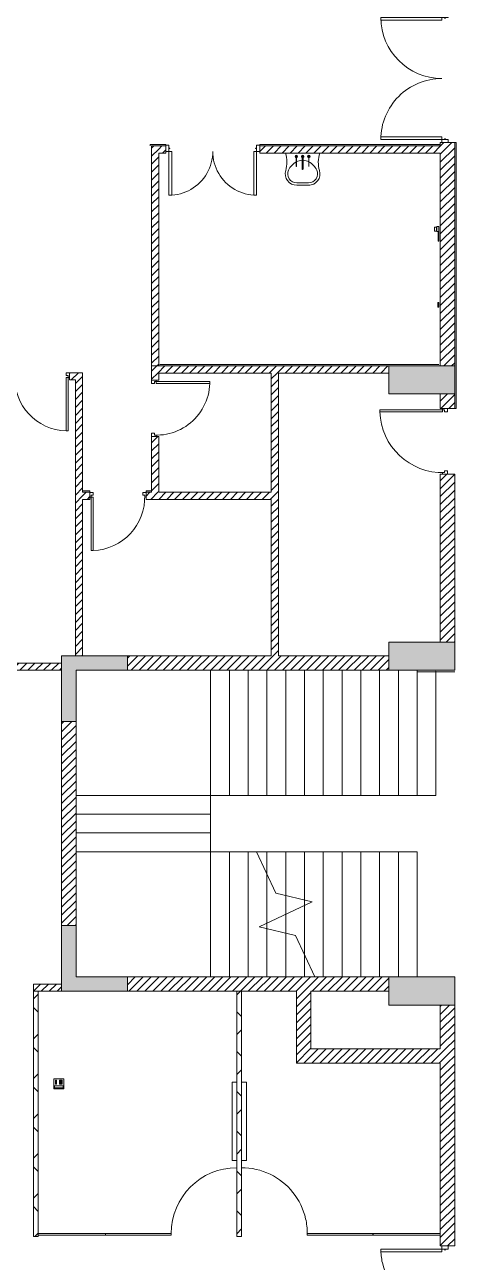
# Model space of a CAD drawing. Header units: millimetres. Extents: x -106145 to 154907, y -84585 to 152038.
# Drawn here: x 96979 to 103874, y 89730 to 109505 of the extents above; entities that cross this region are included whole.
import ezdxf

# ---------------------------------------------------------------- set-up
doc = ezdxf.new("R2010")
doc.units = ezdxf.units.MM
doc.linetypes.add('Overhead', pattern=[3.96875, 2.38125, -1.5875])
for name, color, linetype, lineweight in [('A-DOOR', 7, 'Continuous', 5), ('A-DOOR-FRAM', 7, 'Continuous', 9), ('A-GLAZ-CURT', 7, 'Continuous', 5), ('A-WALL', 7, 'Continuous', 5), ('A-WALL-PATT', 7, 'Continuous', 5), ('E-COMM', 7, 'Continuous', 5), ('E-DATA', 7, 'Continuous', 5), ('E-ELEC-EQPM', 7, 'Continuous', 5), ('E-NURS', 7, 'Continuous', 5), ('P-SANR-FIXT', 7, 'Continuous', 5), ('S-COLS', 7, 'Continuous', 5), ('S-STRS', 7, 'Continuous', 5), ('S-STRS-MBND', 7, 'Overhead', 5)]:
    doc.layers.add(name, color=color, linetype=linetype, lineweight=lineweight)
pattern_1 = [(45, (0, 0), (-63.63961, 63.63961), [])]
pattern_2 = [(45, (0, 0), (-318.198, 318.198), []), (135, (0, 0), (-318.198, -318.198), [])]

# ---------------------------------------------------------------- blocks, each defined once
blk = doc.blocks.new('M_Concrete-Rectangular-Column - 1050 x 450-2815975-Site Plan -MAIN')
at = {"layer": 'S-COLS', "true_color": 0xd4d4d4}
blk.add_hatch(color=254, dxfattribs=at).paths.add_polyline_path([(-525, -225), (525, -225), (525, 225), (-525, 225)], flags=0)
at = {"layer": 'S-COLS', "color": 254, "true_color": 0xdddddd}
for p, q in [((525, 225), (-525, 225)), ((-525, 225), (-525, -225)), ((525, -225), (525, 225)), ((-525, -225), (525, -225))]:
    blk.add_line(p, q, dxfattribs=at)
blk = doc.blocks.new('Columns 3 - Columns 3-2542167-Site Plan -MAIN')
at = {"layer": 'S-COLS', "true_color": 0xd4d4d4}
h = blk.add_hatch(color=254, dxfattribs=at)
h.paths.add_polyline_path([(97569, 94060), (98619, 94060), (98619, 94290), (97799, 94290), (97799, 95110), (97569, 95110)], flags=0)
h.paths.add_polyline_path([(97569, 98370), (97799, 98370), (97799, 99190), (98619, 99190), (98619, 99420), (97569, 99420)], flags=0)
at = {"layer": 'S-COLS', "color": 254, "true_color": 0xdddddd}
for p, q in [((98619, 99420), (97569, 99420)), ((97569, 99420), (97569, 98370)), ((98619, 99190), (98619, 99420)), ((97799, 99190), (98619, 99190)), ((97799, 99190), (97799, 98370)), ((97569, 98370), (97799, 98370)), ((97799, 95110), (97569, 95110)), ((97569, 94060), (97569, 95110)), ((97799, 94290), (97799, 95110)), ((98619, 94290), (97799, 94290)), ((98619, 94060), (98619, 94290)), ((97569, 94060), (98619, 94060))]:
    blk.add_line(p, q, dxfattribs=at)
blk = doc.blocks.new('M_Door-Passage-Double-Flush - FIRE 2_05 WALL OPENING-TYPE A-4069080-Site Plan -MAIN')
at = {"layer": 'A-DOOR', "color": 254, "lineweight": 9, "true_color": 0xdddddd}
for p, q in [((-975, 96.35), (-975, 1071.35)), ((-975, 1071.35), (-930, 1071.35)), ((-930, 1071.35), (-930, 96.35)), ((975, 1071.35), (930, 1071.35)), ((930, 1071.35), (930, 96.35)), ((975, 96.35), (975, 1071.35)), ((-930, 96.35), (-975, 96.35)), ((930, 96.35), (975, 96.35))]:
    blk.add_line(p, q, dxfattribs=at)
at = {"layer": 'A-DOOR', "color": 254, "true_color": 0xdddddd}
for centre, start, end in [((-975, 96.35), 77.14285714, 90), ((-975, 96.35), 51.42857143, 77.14285714), ((975, 96.35), 102.85714286, 141.42857143), ((975, 96.35), 90, 102.85714286), ((-975, 96.35), 25.71428571, 51.42857143), ((975, 96.35), 141.42857143, 167.14285714), ((-975, 96.35), 0, 25.71428571), ((975, 96.35), 167.14285714, 180)]:
    blk.add_arc(centre, 975, start, end, dxfattribs=at)
at = {"layer": 'A-DOOR-FRAM', "color": 254, "true_color": 0xdddddd}
for p, q in [((-975, 96.35), (-1025, 96.35)), ((-1025, 96.35), (-1025, -3.65)), ((-975, 46.5875), (-975, 96.35)), ((-959.125, 46.5875), (-975, 46.5875)), ((-975, -3.65), (-975, 45.5625)), ((-975, 45.5625), (-959.125, 45.5625)), ((-959.125, 45.5625), (-959.125, 46.5875)), ((975, 46.5875), (959.125, 46.5875)), ((959.125, 46.5875), (959.125, 45.5625)), ((959.125, 45.5625), (975, 45.5625)), ((975, 96.35), (975, 46.5875)), ((1025, 96.35), (975, 96.35)), ((975, 45.5625), (975, -3.65)), ((1025, -3.65), (1025, 96.35)), ((-1025, -3.65), (-975, -3.65)), ((975, -3.65), (1025, -3.65))]:
    blk.add_line(p, q, dxfattribs=at)
blk = doc.blocks.new('DC_SglFl-W-Int - 0_9 WALL OPENING_TYPE F-6770179-Site Plan -MAIN')
at = {"layer": 'A-DOOR', "color": 254, "lineweight": 9, "true_color": 0xdddddd}
for p, q in [((397, -20), (397, -874)), ((427, -20), (397, -20)), ((427, -874), (427, -20)), ((397, -874), (427, -874))]:
    blk.add_line(p, q, dxfattribs=at)
at = {"layer": 'A-DOOR', "color": 254, "true_color": 0xdddddd}
for start, end in [(177.9881, 190.8452), (190.8452, 216.5595), (216.5595, 242.2738), (242.2738, 267.9881)]:
    blk.add_arc((427, -20), 855, start, end, dxfattribs=at)
at = {"layer": 'A-DOOR-FRAM', "color": 254, "true_color": 0xdddddd}
for p, q in [((-450, 55), (-450, -20)), ((-397, 55), (-450, 55)), ((-427, 10), (-397, 10)), ((-427, 10), (-427, -20)), ((-397, 10), (-397, 55)), ((397, 55), (397, 10)), ((450, 55), (397, 55)), ((397, 10), (427, 10)), ((427, 10), (427, -20)), ((450, -20), (450, 55)), ((-450, -20), (-427, -20)), ((427, -20), (450, -20))]:
    blk.add_line(p, q, dxfattribs=at)
blk = doc.blocks.new('M_Door-Passage-Double-Flush - 1_5 WALL OPENING_TYPE A-V3-Site Plan -MAIN')
at = {"layer": 'A-DOOR', "color": 254, "lineweight": 9, "true_color": 0xdddddd}
for p, q in [((-700, 38.85), (-700, 738.85)), ((-700, 738.85), (-655, 738.85)), ((-655, 738.85), (-655, 38.85)), ((700, 738.85), (655, 738.85)), ((655, 738.85), (655, 38.85)), ((700, 38.85), (700, 738.85)), ((-655, 38.85), (-700, 38.85)), ((655, 38.85), (700, 38.85))]:
    blk.add_line(p, q, dxfattribs=at)
at = {"layer": 'A-DOOR', "color": 254, "true_color": 0xdddddd}
for centre, start, end in [((-700, 38.85), 75, 90), ((-700, 38.85), 45, 75), ((700, 38.85), 105, 135), ((700, 38.85), 90, 105), ((-700, 38.85), 15, 45), ((700, 38.85), 135, 165), ((-700, 38.85), 0, 15), ((700, 38.85), 165, 180)]:
    blk.add_arc(centre, 700, start, end, dxfattribs=at)
at = {"layer": 'A-DOOR-FRAM', "color": 254, "true_color": 0xdddddd}
for p, q in [((-700, 38.85), (-750, 38.85)), ((-750, 38.85), (-750, -61.15)), ((-700, -10.9125), (-700, 38.85)), ((700, 38.85), (700, -10.9125)), ((750, 38.85), (700, 38.85)), ((750, -61.15), (750, 38.85)), ((-750, -61.15), (-700, -61.15)), ((-684.125, -10.9125), (-700, -10.9125)), ((-700, -61.15), (-700, -11.9375)), ((-700, -11.9375), (-684.125, -11.9375)), ((-684.125, -11.9375), (-684.125, -10.9125)), ((700, -10.9125), (684.125, -10.9125)), ((684.125, -10.9125), (684.125, -11.9375)), ((684.125, -11.9375), (700, -11.9375)), ((700, -11.9375), (700, -61.15)), ((700, -61.15), (750, -61.15))]:
    blk.add_line(p, q, dxfattribs=at)
blk = doc.blocks.new('System Panel - Glazed-6073318-Site Plan -MAIN')
at = {"layer": 'A-GLAZ-CURT', "color": 254, "lineweight": 9, "true_color": 0xdddddd}
for p, q in [((-538, 50), (538, 50)), ((-538, 24), (-538, 50)), ((538, 24), (-538, 24)), ((538, 24), (538, 50))]:
    blk.add_line(p, q, dxfattribs=at)
blk = doc.blocks.new('Curtain Wall Sgl Glass - Curtain Wall Sgl Glass-6062372-Site Plan -MAIN')
at = {"layer": 'A-DOOR', "color": 254, "lineweight": 9, "true_color": 0xdddddd}
blk.add_line((525, -50.8), (525, -1100.8), dxfattribs=at)
at = {"layer": 'A-DOOR', "color": 254, "true_color": 0xdddddd}
for start, end in [(180, 192.85714), (192.85714, 218.57143), (218.57143, 244.28571), (244.28571, 270)]:
    blk.add_arc((525, -50.8), 1050, start, end, dxfattribs=at)
blk = doc.blocks.new('System Panel - Glazed-6062373-Site Plan -MAIN')
at = {"layer": 'A-GLAZ-CURT', "color": 254, "lineweight": 9, "true_color": 0xdddddd}
for p, q in [((-525, 49.5), (525, 49.5)), ((-525, 24.5), (-525, 49.5)), ((525, 24.5), (-525, 24.5)), ((525, 24.5), (525, 49.5))]:
    blk.add_line(p, q, dxfattribs=at)
blk = doc.blocks.new('Curtain Wall Sgl Glass - Curtain Wall Sgl Glass-6062461-Site Plan -MAIN')
at = {"layer": 'A-DOOR', "color": 254, "lineweight": 9, "true_color": 0xdddddd}
blk.add_line((525, 50.8), (525, 1100.8), dxfattribs=at)
at = {"layer": 'A-DOOR', "color": 254, "true_color": 0xdddddd}
blk.add_arc((525, 50.8), 1050, 90, 180, dxfattribs=at)
blk = doc.blocks.new('DC_SglFl-W-Int - 0_9 WALL OPENING_TYPE F-V7-Site Plan -MAIN')
at = {"layer": 'A-DOOR', "color": 254, "lineweight": 9, "true_color": 0xdddddd}
for p, q in [((397, 20), (397, 874)), ((397, 874), (427, 874)), ((427, 874), (427, 20)), ((427, 20), (397, 20))]:
    blk.add_line(p, q, dxfattribs=at)
at = {"layer": 'A-DOOR', "color": 254, "true_color": 0xdddddd}
blk.add_arc((427, 20), 855, 92.0119, 182.0119, dxfattribs=at)
at = {"layer": 'A-DOOR-FRAM', "color": 254, "true_color": 0xdddddd}
for p, q in [((-450, -55), (-450, 20)), ((-450, 20), (-427, 20)), ((-427, -10), (-427, 20)), ((427, 20), (450, 20)), ((427, -10), (427, 20)), ((450, 20), (450, -55)), ((-397, -55), (-450, -55)), ((-427, -10), (-397, -10)), ((-397, -10), (-397, -55)), ((397, -10), (427, -10)), ((397, -55), (397, -10)), ((450, -55), (397, -55))]:
    blk.add_line(p, q, dxfattribs=at)
blk = doc.blocks.new('DC_SglFl-W-Int - FIRE 1_05 wall opening_TYPE A-15005799-Site Plan -MAIN')
at = {"layer": 'A-DOOR', "color": 254, "lineweight": 9, "true_color": 0xdddddd}
for p, q in [((472, 77.5), (472, 1081.5)), ((472, 1081.5), (502, 1081.5)), ((502, 1081.5), (502, 77.5)), ((502, 77.5), (472, 77.5))]:
    blk.add_line(p, q, dxfattribs=at)
at = {"layer": 'A-DOOR', "color": 254, "true_color": 0xdddddd}
blk.add_arc((502, 77.5), 1004.4, 91.71152, 181.71152, dxfattribs=at)
at = {"layer": 'A-DOOR-FRAM', "color": 254, "true_color": 0xdddddd}
for p, q in [((-525, 2.5), (-525, 77.5)), ((-525, 77.5), (-502, 77.5)), ((-472, 2.5), (-525, 2.5)), ((-502, 47.5), (-502, 77.5)), ((-502, 47.5), (-472, 47.5)), ((-472, 47.5), (-472, 2.5)), ((472, 47.5), (502, 47.5)), ((472, 2.5), (472, 47.5)), ((525, 2.5), (472, 2.5)), ((502, 77.5), (525, 77.5)), ((502, 47.5), (502, 77.5)), ((525, 77.5), (525, 2.5))]:
    blk.add_line(p, q, dxfattribs=at)
blk = doc.blocks.new('M_Door-Passage-Double-Flush - FIRE 2_05 WALL OPENING-TYPE A-V11-Site Plan -MAIN')
at = {"layer": 'A-DOOR', "color": 254, "lineweight": 9, "true_color": 0xdddddd}
for p, q in [((-975, 96.35), (-975, 1071.35)), ((-975, 1071.35), (-930, 1071.35)), ((-930, 1071.35), (-930, 96.35)), ((975, 1071.35), (930, 1071.35)), ((930, 1071.35), (930, 96.35)), ((975, 96.35), (975, 1071.35)), ((-930, 96.35), (-975, 96.35)), ((930, 96.35), (975, 96.35))]:
    blk.add_line(p, q, dxfattribs=at)
at = {"layer": 'A-DOOR', "color": 254, "true_color": 0xdddddd}
for centre, start, end in [((-975, 96.35), 0, 90), ((975, 96.35), 90, 180)]:
    blk.add_arc(centre, 975, start, end, dxfattribs=at)
at = {"layer": 'A-DOOR-FRAM', "color": 254, "true_color": 0xdddddd}
for p, q in [((-975, 96.35), (-1025, 96.35)), ((-1025, 96.35), (-1025, -3.65)), ((-975, 46.5875), (-975, 96.35)), ((-959.125, 46.5875), (-975, 46.5875)), ((-975, -3.65), (-975, 45.5625)), ((-975, 45.5625), (-959.125, 45.5625)), ((-959.125, 45.5625), (-959.125, 46.5875)), ((975, 46.5875), (959.125, 46.5875)), ((959.125, 46.5875), (959.125, 45.5625)), ((959.125, 45.5625), (975, 45.5625)), ((975, 96.35), (975, 46.5875)), ((1025, 96.35), (975, 96.35)), ((975, 45.5625), (975, -3.65)), ((1025, -3.65), (1025, 96.35)), ((-1025, -3.65), (-975, -3.65)), ((975, -3.65), (1025, -3.65))]:
    blk.add_line(p, q, dxfattribs=at)
blk = doc.blocks.new('TELEPHONE_handset2 - ITNE-049-5947616-Site Plan -MAIN')
at = {"layer": 'E-COMM', "color": 254, "true_color": 0xdddddd}
for p, q in [((-80, -80), (-80, 80)), ((-80, 80), (80, 80)), ((-70, 70), (70, 70)), ((-70, 70), (-70, 68)), ((70, 68), (-70, 68)), ((-70, 68), (-70, 33)), ((-70, 33), (70, 33)), ((-55, 5), (-10, 5)), ((-55, 5), (-55, -55)), ((-40, 5), (-40, -55)), ((-25, 5), (-25, -55)), ((-10, 5), (-10, -55)), ((40, 5), (55, 5)), ((40, -55), (40, 5)), ((55, -55), (55, 5)), ((70, 70), (70, 68)), ((70, 33), (70, 68)), ((80, 80), (80, -80)), ((-80, -80), (80, -80)), ((-55, -10), (-10, -10)), ((-55, -25), (-10, -25)), ((-55, -40), (-10, -40)), ((-55, -55), (-10, -55)), ((40, -10), (55, -10)), ((40, -25), (55, -25)), ((40, -40), (55, -40)), ((40, -55), (55, -55))]:
    blk.add_line(p, q, dxfattribs=at)
blk = doc.blocks.new('Elect LCD face - 55_-6905617-Site Plan -MAIN')
at = {"layer": 'E-ELEC-EQPM', "color": 254, "true_color": 0xdddddd}
for p, q in [((99367, 76015), (99367, 77265)), ((99443, 77265), (99367, 77265)), ((99443, 77265), (99443, 76015)), ((99367, 76015), (99443, 76015))]:
    blk.add_line(p, q, dxfattribs=at)
blk = doc.blocks.new('Elect LCD face - 55_-6906706-Site Plan -MAIN')
at = {"layer": 'E-ELEC-EQPM', "color": 254, "true_color": 0xdddddd}
for p, q in [((99569, 76015), (99569, 77265)), ((99645, 77265), (99569, 77265)), ((99645, 77265), (99645, 76015)), ((99569, 76015), (99645, 76015))]:
    blk.add_line(p, q, dxfattribs=at)
blk = doc.blocks.new('HANDSET_nurse_call_with_patient_to_staff_call_button - ITCL-028-6386561-Site Plan -MAIN')
at = {"layer": 'E-NURS', "color": 254, "true_color": 0xdddddd}
for p, q in [((-500, 0), (-420, 0)), ((-500, 0), (-500, -30)), ((-420, -30), (-420, 0)), ((-420, -30), (-500, -30)), ((-492, -35), (-492, -30)), ((-492, -67), (-492, -35)), ((-430, -35), (-492, -35)), ((-492, -67), (-430, -67)), ((-430, -30), (-430, -35)), ((-430, -35), (-430, -67))]:
    blk.add_line(p, q, dxfattribs=at)
blk = doc.blocks.new('BUTTON_nurse_call - ITCL-008-6438229-Site Plan -MAIN')
at = {"layer": 'E-NURS', "color": 254, "true_color": 0xdddddd}
for p, q in [((-38, 10), (38, 10)), ((-38, 0), (-38, 10)), ((38, 0), (-38, 0)), ((-10, 12), (-10, 10)), ((0, 12), (0, 12)), ((0, 12), (0, 12)), ((10, 10), (10, 12)), ((38, 10), (38, 0))]:
    blk.add_line(p, q, dxfattribs=at)
blk = doc.blocks.new('BUTTON_nurse_call - ITCL-006-6438230-Site Plan -MAIN')
at = {"layer": 'E-NURS', "color": 254, "true_color": 0xdddddd}
for p, q in [((-38, 10), (38, 10)), ((-38, 0), (-38, 10)), ((38, 0), (-38, 0)), ((-10, 12), (-10, 10)), ((0, 12), (0, 12)), ((0, 12), (0, 12)), ((10, 10), (10, 12)), ((38, 10), (38, 0))]:
    blk.add_line(p, q, dxfattribs=at)
blk = doc.blocks.new('BASIN_handwash_Type_A_scrub1 - HYBA-009 2-6438219-Site Plan -MAIN')
at = {"layer": 'P-SANR-FIXT', "color": 254, "true_color": 0xdddddd}
for p, q in [((-113, 515), (95, 515)), ((-95, 515), (95, 515)), ((-95, 475), (95, 475))]:
    blk.add_line(p, q, dxfattribs=at)
for centre, radius, start, end in [((-95, 332), 183, 90, 196.6573), ((-95, 332), 183, 90, 196.6573), ((-95, 332), 143, 90, 204.3186), ((95, 332), 183, 343.3431, 90), ((95, 332), 183, 343.3431, 90), ((95, 332), 143, 335.6814, 90), ((-712, 148), 461, 341.294, 16.6573), ((-712, 148), 461, 341.294, 16.6573), ((31, 389), 281, 204.3186, 241.996), ((-31, 389), 281, 298.004, 335.6814), ((712, 148), 461, 163.3431, 198.7054), ((712, 148), 461, 163.3431, 198.7054), ((0, 331), 215, 241.996, 267.9195), ((0, 331), 215, 272.0805, 298.004)]:
    blk.add_arc(centre, radius, start, end, dxfattribs=at)
blk = doc.blocks.new('OUTLET_data_single_RJ45 - ITIN-016-6438415-Site Plan -MAIN')
at = {"layer": 'E-DATA', "color": 254, "true_color": 0xdddddd}
for p, q in [((-36, 15), (-38, 15)), ((-38, 15), (-36, 15)), ((-36, 0), (-38, 0)), ((-38, 0), (-36, 0)), ((-38, 15), (-38, 0)), ((-36, 15), (35, 15)), ((35, 0), (-36, 0)), ((35, 15), (37, 15)), ((37, 0), (35, 0)), ((37, 15), (35, 15)), ((35, 0), (37, 0)), ((37, 0), (37, 15))]:
    blk.add_line(p, q, dxfattribs=at)
blk = doc.blocks.new('TAPWARE_mixer_elbow_levers - HYTP-037 _TBR_-6438417-Site Plan -MAIN')
at = {"layer": 'P-SANR-FIXT', "color": 254, "true_color": 0xdddddd}
for p, q in [((-99, 260), (-101, 260)), ((-101, 255), (-101, 260)), ((-101, 260), (-101, 253)), ((-101, 245), (-101, 255)), ((-101, 240), (-101, 245)), ((-101, 240), (-99, 240)), ((-101, 231), (-101, 240)), ((-101, 188), (-101, 231)), ((-99, 253), (-99, 260)), ((-99, 260), (-99, 255)), ((-99, 255), (-99, 245)), ((-99, 245), (-99, 240)), ((-99, 240), (-99, 231)), ((-99, 231), (-99, 188)), ((101, 260), (99, 260)), ((99, 255), (99, 260)), ((99, 260), (99, 253)), ((99, 245), (99, 255)), ((99, 240), (99, 245)), ((99, 240), (101, 240)), ((99, 231), (99, 240)), ((99, 188), (99, 231)), ((101, 253), (101, 260)), ((101, 260), (101, 255)), ((101, 255), (101, 245)), ((101, 245), (101, 240)), ((101, 240), (101, 231)), ((101, 231), (101, 188)), ((-101, 153), (-101, 188)), ((-101, 188), (-101, 153)), ((-101, 110), (-101, 153)), ((-101, 110), (-99, 110)), ((-99, 153), (-99, 188)), ((-99, 188), (-99, 153)), ((-99, 153), (-99, 110)), ((99, 153), (99, 188)), ((99, 188), (99, 153)), ((99, 110), (99, 153)), ((101, 110), (99, 110)), ((101, 153), (101, 188)), ((101, 188), (101, 153)), ((101, 153), (101, 110))]:
    blk.add_line(p, q, dxfattribs=at)
at = {"layer": 'P-SANR-FIXT', "color": 254, "true_color": 0xdddddd, "flags": 128}
for points in [[(-8, 300), (-8, 300), (-8, 300), (-8, 299), (-8, 299), (-8, 298), (-8, 297), (-8, 296), (-8, 295), (-8, 294), (-8, 292), (-8, 290), (-8, 289), (-8, 287), (-8, 285), (-8, 283), (-8, 280), (-8, 278), (-8, 275), (-8, 272), (-8, 270), (-8, 267), (-8, 264), (-8, 261), (-8, 257), (-8, 254), (-8, 251), (-8, 247), (-8, 244), (-8, 240), (-8, 236), (-8, 232), (-8, 229), (-8, 225), (-8, 221), (-8, 217), (-8, 213), (-8, 209), (-8, 205), (-8, 201), (-8, 197), (-8, 193), (-8, 189), (-8, 185), (-8, 181), (-8, 177), (-8, 173), (-8, 170), (-8, 166), (-8, 162), (-8, 158), (-8, 155), (-8, 151), (-8, 148), (-8, 144), (-8, 141), (-8, 138), (-8, 135), (-8, 132), (-8, 129), (-8, 126), (-8, 124), (-8, 121), (-8, 119), (-8, 116), (-8, 114), (-8, 112), (-8, 110), (-8, 109), (-8, 107), (-8, 106), (-8, 105), (-8, 103), (-8, 102), (-8, 102), (-8, 101), (-8, 101), (-8, 100), (-8, 100), (-8, 100)], [(7, 100), (7, 100), (7, 100), (7, 101), (7, 101), (7, 102), (7, 103), (7, 104), (7, 105), (7, 106), (7, 108), (7, 110), (7, 111), (7, 113), (7, 115), (7, 117), (7, 120), (7, 122), (7, 125), (7, 128), (7, 130), (7, 133), (7, 136), (7, 139), (7, 143), (7, 146), (7, 149), (7, 153), (7, 156), (7, 160), (7, 164), (7, 168), (7, 171), (7, 175), (7, 179), (7, 183), (7, 187), (7, 191), (7, 195), (7, 199), (7, 203), (7, 207), (7, 211), (7, 215), (7, 219), (7, 223), (7, 227), (7, 230), (7, 234), (7, 238), (7, 242), (7, 245), (7, 249), (7, 252), (7, 256), (7, 259), (7, 262), (7, 265), (7, 268), (7, 271), (7, 274), (7, 276), (7, 279), (7, 281), (7, 284), (7, 286), (7, 288), (7, 290), (7, 291), (7, 293), (7, 294), (7, 295), (7, 297), (7, 298), (7, 298), (7, 299), (7, 299), (7, 300), (7, 300), (7, 300)]]:
    blk.add_lwpolyline(points, dxfattribs=at)
at = {"layer": 'P-SANR-FIXT', "color": 254, "true_color": 0xdddddd}
for centre, radius, start, end in [((0, 300), 7.5, 0, 180), ((0, 300), 7.5, 180, 225), ((-100, 100), 20, 93.182, 270), ((-100, 100), 10, 90, 270), ((-100, 100), 10, 90, 270), ((-100, 100), 8.97, 90, 270), ((-100, 100), 20, 270, 86.818), ((-100, 100), 10, 270, 90), ((-100, 100), 10, 270, 90), ((-100, 100), 8.97, 270, 90), ((0, 100), 20, 114.1904, 270), ((0, 100), 10, 121.9901, 270), ((0, 100), 20, 270, 66.4607), ((0, 100), 10, 270, 30), ((100, 100), 20, 93.182, 270), ((100, 100), 10, 90, 270), ((100, 100), 10, 90, 270), ((100, 100), 8.97, 90, 270), ((100, 100), 20, 270, 86.818), ((100, 100), 10, 270, 90), ((100, 100), 10, 270, 90), ((100, 100), 8.97, 270, 90)]:
    blk.add_arc(centre, radius, start, end, dxfattribs=at)
blk = doc.blocks.new('DC_SglFl-W-Int - 0_9 WALL OPENING_TYPE A-6772080-Site Plan -MAIN')
at = {"layer": 'A-DOOR', "color": 254, "lineweight": 9, "true_color": 0xdddddd}
for p, q in [((397, -20), (397, -874)), ((427, -20), (397, -20)), ((427, -874), (427, -20)), ((397, -874), (427, -874))]:
    blk.add_line(p, q, dxfattribs=at)
at = {"layer": 'A-DOOR', "color": 254, "true_color": 0xdddddd}
blk.add_arc((427, -20), 855, 177.9881, 267.9881, dxfattribs=at)
at = {"layer": 'A-DOOR-FRAM', "color": 254, "true_color": 0xdddddd}
for p, q in [((-450, 55), (-450, -20)), ((-397, 55), (-450, 55)), ((-427, 10), (-397, 10)), ((-427, 10), (-427, -20)), ((-397, 10), (-397, 55)), ((397, 55), (397, 10)), ((450, 55), (397, 55)), ((397, 10), (427, 10)), ((427, 10), (427, -20)), ((450, -20), (450, 55)), ((-450, -20), (-427, -20)), ((427, -20), (450, -20))]:
    blk.add_line(p, q, dxfattribs=at)
blk = doc.blocks.new('MM-HOSPITAL BLOCK-C_2022_11_01_Facade reworking_rvt-1-Site Plan -MAIN')
at = {"layer": 'A-WALL-PATT', "true_color": 0xaaaaaa}
h = blk.add_hatch(dxfattribs=at)
h.set_pattern_fill('FP_10', color=253, style=0, pattern_type=2)
h.set_pattern_definition(pattern_1)
h.paths.add_polyline_path([(103619, 104055), (103849, 104055), (103849, 107621), (103619, 107621), (103619, 104098)], flags=0)
h.paths.add_polyline_path([(103744, 109671), (103849, 109671), (103849, 109805), (103619, 109805), (103619, 109671), (103695, 109671)], flags=0)
h = blk.add_hatch(dxfattribs=at)
h.set_pattern_fill('FP_10', color=253, style=0, pattern_type=2)
h.set_pattern_definition(pattern_1)
h.paths.add_polyline_path([(99119, 104055), (99119, 107570), (99004, 107570), (99004, 104055)], flags=0)
h = blk.add_hatch(dxfattribs=at)
h.set_pattern_fill('FP_10', color=253, style=0, pattern_type=2)
h.set_pattern_definition(pattern_1)
h.paths.add_polyline_path([(101676, 107455), (103619, 107455), (103619, 107570), (100734, 107570), (100734, 107455)], flags=0)
h.paths.add_polyline_path([(99234, 107455), (99234, 107570), (99119, 107570), (99119, 107455), (99209, 107455)], flags=0)
h = blk.add_hatch(dxfattribs=at)
h.set_pattern_fill('FP_10', color=253, style=0, pattern_type=2)
h.set_pattern_definition(pattern_1)
h.paths.add_polyline_path([(99576, 103940), (102799, 103940), (102799, 104055), (99004, 104055), (99004, 103940), (99119, 103940)], flags=0)
h = blk.add_hatch(dxfattribs=at)
h.set_pattern_fill('FP_10', color=253, style=0, pattern_type=2)
h.set_pattern_definition(pattern_1)
h.paths.add_polyline_path([(97789, 103830), (97904, 103830), (97904, 103945), (97694, 103945), (97694, 103830)], flags=0)
h.paths.add_polyline_path([(94324, 103830), (96794, 103830), (96794, 103945), (94324, 103945)], flags=0)
h = blk.add_hatch(dxfattribs=at)
h.set_pattern_fill('FP_10', color=253, style=0, pattern_type=2)
h.set_pattern_definition(pattern_1)
h.paths.add_polyline_path([(97789, 99420), (97904, 99420), (97904, 103830), (97789, 103830), (97789, 100335)], flags=0)
h = blk.add_hatch(dxfattribs=at)
h.set_pattern_fill('FP_10', color=253, style=0, pattern_type=2)
h.set_pattern_definition(pattern_1)
h.paths.add_polyline_path([(99119, 102035), (99119, 102925), (99004, 102925), (99004, 102035)], flags=0)
h.paths.add_polyline_path([(99004, 103825), (99119, 103825), (99119, 103940), (99004, 103940)], flags=0)
h = blk.add_hatch(dxfattribs=at)
h.set_pattern_fill('FP_10', color=253, style=0, pattern_type=2)
h.set_pattern_definition(pattern_1)
h.paths.add_polyline_path([(101034, 99420), (101034, 103940), (100919, 103940), (100919, 99420)], flags=0)
h = blk.add_hatch(dxfattribs=at)
h.set_pattern_fill('FP_10', color=253, style=0, pattern_type=2)
h.set_pattern_definition(pattern_1)
h.paths.add_polyline_path([(103777, 99640), (103849, 99640), (103849, 102325), (103619, 102325), (103619, 99640)], flags=0)
h.paths.add_polyline_path([(103849, 103375), (103849, 103605), (103619, 103605), (103619, 103375), (103777, 103375)], flags=0)
h = blk.add_hatch(dxfattribs=at)
h.set_pattern_fill('FP_10', color=253, style=0, pattern_type=2)
h.set_pattern_definition(pattern_1)
h.paths.add_polyline_path([(100919, 101920), (100919, 102035), (98919, 102035), (98919, 101920), (99576, 101920)], flags=0)
h.paths.add_polyline_path([(97904, 101920), (98019, 101920), (98019, 102035), (97904, 102035)], flags=0)
h = blk.add_hatch(dxfattribs=at)
h.set_pattern_fill('FP_10', color=253, style=0, pattern_type=2)
h.set_pattern_definition(pattern_1)
h.paths.add_polyline_path([(97569, 99190), (97569, 99305), (90439, 99305), (90439, 99190), (95375, 99190)], flags=0)
h = blk.add_hatch(dxfattribs=at)
h.set_pattern_fill('FP_10', color=253, style=0, pattern_type=2)
h.set_pattern_definition(pattern_1)
h.paths.add_polyline_path([(102799, 99190), (102799, 99420), (98619, 99420), (98619, 99190), (99576, 99190)], flags=0)
h = blk.add_hatch(dxfattribs=at)
h.set_pattern_fill('FP_10', color=253, style=0, pattern_type=2)
h.set_pattern_definition(pattern_1)
h.paths.add_polyline_path([(97799, 95110), (97799, 98370), (97569, 98370), (97569, 95110)], flags=0)
h = blk.add_hatch(dxfattribs=at)
h.set_pattern_fill('FP_10', color=253, style=0, pattern_type=2)
h.set_pattern_definition(pattern_1)
h.paths.add_polyline_path([(97119, 94060), (97569, 94060), (97569, 94175), (97119, 94175)], flags=0)
h = blk.add_hatch(dxfattribs=at)
h.set_pattern_fill('FP_10', color=253, style=0, pattern_type=2)
h.set_pattern_definition(pattern_1)
h.paths.add_polyline_path([(102799, 94060), (102799, 94290), (98619, 94290), (98619, 94060), (101676, 94060)], flags=0)
h = blk.add_hatch(dxfattribs=at)
h.set_pattern_fill('FP_11', color=253, style=0, pattern_type=2)
h.set_pattern_definition(pattern_2)
h.paths.add_polyline_path([(97194, 90140), (97194, 94060), (97119, 94060), (97119, 90140)], flags=0)
h = blk.add_hatch(dxfattribs=at)
h.set_pattern_fill('FP_11', color=253, style=0, pattern_type=2)
h.set_pattern_definition(pattern_2)
h.paths.add_polyline_path([(100369, 90140), (100444, 90140), (100444, 94060), (100369, 94060), (100369, 91305)], flags=0)
h = blk.add_hatch(dxfattribs=at)
h.set_pattern_fill('FP_10', color=253, style=0, pattern_type=2)
h.set_pattern_definition(pattern_1)
h.paths.add_polyline_path([(101549, 92910), (101549, 94060), (101319, 94060), (101319, 92910)], flags=0)
h = blk.add_hatch(dxfattribs=at)
h.set_pattern_fill('FP_10', color=253, style=0, pattern_type=2)
h.set_pattern_definition(pattern_1)
h.paths.add_polyline_path([(103619, 93140), (103849, 93140), (103849, 93840), (103619, 93840)], flags=0)
h = blk.add_hatch(dxfattribs=at)
h.set_pattern_fill('FP_10', color=253, style=0, pattern_type=2)
h.set_pattern_definition(pattern_1)
h.paths.add_polyline_path([(101549, 92910), (103849, 92910), (103849, 93140), (101549, 93140), (101549, 93034)], flags=0)
h = blk.add_hatch(dxfattribs=at)
h.set_pattern_fill('FP_10', color=253, style=0, pattern_type=2)
h.set_pattern_definition(pattern_1)
h.paths.add_polyline_path([(103619, 84055), (103849, 84055), (103849, 87940), (103619, 87940), (103619, 85658)], flags=0)
h.paths.add_polyline_path([(103644, 89990), (103849, 89990), (103849, 92910), (103619, 92910), (103619, 89990)], flags=0)
at = {"layer": 'S-COLS', "true_color": 0xd4d4d4}
for points in [[(102799, 103605), (103849, 103605), (103849, 104055), (102799, 104055)], [(102799, 99190), (103849, 99190), (103849, 99640), (102799, 99640)]]:
    blk.add_hatch(color=254, dxfattribs=at).paths.add_polyline_path(points, flags=0)
at = {"layer": 'A-WALL', "color": 254, "true_color": 0xdddddd}
for p, q in [((98983, 107591), (99234, 107591)), ((98983, 107591), (98983, 107570)), ((99234, 107580), (99234, 107591)), ((100734, 107591), (103619, 107591)), ((100734, 107591), (100734, 107580)), ((103849, 107621), (103874, 107621)), ((103874, 107621), (103874, 103375)), ((99140, 104076), (103598, 104076)), ((103849, 103375), (103874, 103375)), ((97904, 102056), (98019, 102056)), ((98019, 102035), (98019, 102056)), ((98919, 102056), (99004, 102056)), ((98919, 102056), (98919, 102035)), ((103249, 99165), (103249, 99190)), ((103849, 99165), (103249, 99165)), ((97119, 94060), (97194, 94060)), ((100369, 94060), (100444, 94060))]:
    blk.add_line(p, q, dxfattribs=at)
at = {"layer": 'A-WALL', "color": 254, "lineweight": 18, "true_color": 0xdddddd}
for p, q in [((103619, 107570), (103619, 107621)), ((103619, 107621), (103644, 107621)), ((103744, 107621), (103849, 107621)), ((103849, 104055), (103849, 107621)), ((99004, 107570), (99004, 104055)), ((99119, 107570), (99004, 107570)), ((99234, 107570), (99119, 107570)), ((99119, 107455), (99234, 107455)), ((99119, 104055), (99119, 107455)), ((99234, 107455), (99234, 107480)), ((103619, 107570), (100734, 107570)), ((100734, 107455), (100734, 107480)), ((103619, 107455), (100734, 107455)), ((103619, 104055), (103619, 107455)), ((102799, 104055), (99004, 104055)), ((99004, 104055), (99004, 103940)), ((99119, 104055), (99004, 104055)), ((102799, 104055), (102799, 103940)), ((103619, 104055), (103849, 104055)), ((97904, 103945), (97694, 103945)), ((97694, 103830), (97694, 103945)), ((97694, 103830), (97789, 103830)), ((97789, 103830), (97789, 99420)), ((97904, 103830), (97904, 103945)), ((97904, 102035), (97904, 103830)), ((99004, 103940), (99004, 103825)), ((99119, 103825), (99004, 103825)), ((99119, 103940), (100919, 103940)), ((99119, 103825), (99119, 103940)), ((100919, 103940), (100919, 102035)), ((101034, 99420), (101034, 103940)), ((101034, 103940), (102799, 103940)), ((103619, 103605), (103619, 103375)), ((103849, 103605), (103619, 103605)), ((103849, 103375), (103849, 103605)), ((103849, 103375), (103619, 103375)), ((99004, 102035), (99004, 102925)), ((99119, 102925), (99004, 102925)), ((99119, 102035), (99119, 102925)), ((103619, 102325), (103619, 99640)), ((103849, 102325), (103619, 102325)), ((103849, 99640), (103849, 102325)), ((97904, 102035), (98019, 102035)), ((97904, 101920), (98019, 101920)), ((97904, 99420), (97904, 101920)), ((98019, 102035), (98019, 101920)), ((99004, 102035), (98919, 102035)), ((98919, 102035), (98919, 101920)), ((98919, 101920), (100919, 101920)), ((100919, 102035), (99119, 102035)), ((100919, 101920), (100919, 99420)), ((103849, 99640), (103619, 99640)), ((97569, 99305), (94324, 99305)), ((97569, 99190), (97569, 99305)), ((97789, 99420), (97904, 99420)), ((100919, 99420), (98619, 99420)), ((98619, 99420), (98619, 99190)), ((102799, 99420), (101034, 99420)), ((102799, 99420), (102799, 99190)), ((90439, 99190), (97569, 99190)), ((98619, 99190), (102799, 99190)), ((97569, 98370), (97569, 95110)), ((97569, 98370), (97799, 98370)), ((97799, 95110), (97799, 98370)), ((97569, 95110), (97799, 95110)), ((97569, 94175), (97119, 94175)), ((97119, 94175), (97119, 94060)), ((97569, 94175), (97569, 94060)), ((102799, 94290), (98619, 94290)), ((98619, 94060), (98619, 94290)), ((97119, 94060), (97119, 90140)), ((97194, 90140), (97194, 94060)), ((97194, 94060), (97569, 94060)), ((98619, 94060), (100369, 94060)), ((100369, 94060), (100369, 92608)), ((100444, 94060), (101319, 94060)), ((100444, 92608), (100444, 94060)), ((101319, 94060), (101319, 92910)), ((101549, 94060), (102799, 94060)), ((101549, 93140), (101549, 94060)), ((103619, 93840), (103619, 93140)), ((103849, 93140), (103849, 93840)), ((103619, 93140), (101549, 93140)), ((103849, 92910), (103849, 93140)), ((101319, 92910), (101549, 92910)), ((101549, 92910), (103619, 92910)), ((103619, 92910), (103619, 89990)), ((103849, 89990), (103849, 92910)), ((100369, 91358), (100369, 90140)), ((100444, 90140), (100444, 91358)), ((97119, 90140), (97194, 90140)), ((100369, 90140), (100444, 90140)), ((103644, 89990), (103619, 89990)), ((103849, 89990), (103744, 89990))]:
    blk.add_line(p, q, dxfattribs=at)
at = {"layer": 'S-COLS', "color": 254, "true_color": 0xdddddd}
for p, q in [((102799, 103605), (102799, 104055)), ((102799, 104055), (103849, 104055)), ((103849, 103605), (103849, 104055)), ((103849, 103605), (102799, 103605)), ((102799, 99190), (102799, 99640)), ((102799, 99640), (103849, 99640)), ((103849, 99190), (103849, 99640)), ((103849, 99190), (102799, 99190))]:
    blk.add_line(p, q, dxfattribs=at)
at = {"layer": 'S-STRS', "color": 254, "true_color": 0xdddddd}
for p, q in [((99949, 99190), (99949, 97190)), ((100249, 99190), (100249, 97190)), ((100549, 99190), (100549, 97190)), ((100849, 99190), (100849, 97190)), ((101149, 99190), (101149, 97190)), ((101449, 99190), (101449, 97190)), ((101749, 99190), (101749, 97190)), ((102049, 99190), (102049, 97190)), ((102349, 99190), (102349, 97190)), ((102649, 99190), (102649, 97190)), ((102949, 99190), (102949, 97190)), ((103249, 99165), (103249, 97190)), ((103549, 99165), (103549, 97190)), ((97799, 97190), (99949, 97190)), ((99949, 97190), (100249, 97190)), ((99949, 96890), (99949, 97190)), ((100249, 97190), (100549, 97190)), ((100549, 97190), (100849, 97190)), ((100849, 97190), (101149, 97190)), ((101149, 97190), (101449, 97190)), ((101449, 97190), (101749, 97190)), ((101749, 97190), (102049, 97190)), ((102049, 97190), (102349, 97190)), ((102349, 97190), (102649, 97190)), ((102649, 97190), (102949, 97190)), ((102949, 97190), (103249, 97190)), ((103249, 97190), (103549, 97190)), ((97799, 96890), (99949, 96890)), ((99949, 96590), (99949, 96890)), ((97799, 96590), (99949, 96590)), ((99949, 96290), (99949, 96590)), ((97799, 96290), (99949, 96290)), ((99949, 94290), (99949, 96290)), ((100249, 96290), (99949, 96290)), ((100549, 96290), (100249, 96290)), ((100249, 94290), (100249, 96290)), ((100682, 96290), (100549, 96290)), ((100549, 94290), (100549, 96290)), ((100849, 96290), (100682, 96290)), ((101149, 96290), (100849, 96290)), ((100849, 95933), (100849, 96290)), ((101449, 96290), (101149, 96290)), ((101149, 95591), (101149, 96290)), ((101749, 96290), (101449, 96290)), ((101449, 95518), (101449, 96290)), ((102049, 96290), (101749, 96290)), ((101749, 94290), (101749, 96290)), ((102349, 96290), (102049, 96290)), ((102049, 94290), (102049, 96290)), ((102649, 96290), (102349, 96290)), ((102349, 94290), (102349, 96290)), ((102949, 96290), (102649, 96290)), ((102649, 94290), (102649, 96290)), ((103249, 96290), (102949, 96290)), ((102949, 94290), (102949, 96290)), ((103249, 94290), (103249, 96290)), ((100849, 95150), (100849, 95933)), ((101149, 95290), (101149, 95591)), ((101449, 95430), (101449, 95518)), ((101449, 94647), (101449, 95430)), ((100849, 95062), (100849, 95150)), ((101149, 94989), (101149, 95290)), ((100849, 94290), (100849, 95062)), ((101149, 94290), (101149, 94989)), ((101449, 94290), (101449, 94647))]:
    blk.add_line(p, q, dxfattribs=at)
at = {"layer": 'S-STRS', "color": 254, "linetype": 'Overhead', "true_color": 0xdddddd}
for p, q in [((99949, 99190), (99949, 97190)), ((100249, 99190), (100249, 97190)), ((100549, 99190), (100549, 97190)), ((100849, 99190), (100849, 97190)), ((101149, 99190), (101149, 97190)), ((101449, 99190), (101449, 97190)), ((101749, 99190), (101749, 97190)), ((102049, 99190), (102049, 97190)), ((102349, 99190), (102349, 97190)), ((102649, 99190), (102649, 97190)), ((102949, 99190), (102949, 97190)), ((103249, 99165), (103249, 97190)), ((97799, 96890), (99949, 96890)), ((97799, 96590), (99949, 96590)), ((97799, 96290), (99949, 96290)), ((100249, 94290), (100249, 96290)), ((100549, 94290), (100549, 96290)), ((100849, 95933), (100849, 96290)), ((101149, 95591), (101149, 96290)), ((101449, 95518), (101449, 96290)), ((101749, 94290), (101749, 96290)), ((102049, 94290), (102049, 96290)), ((102349, 94290), (102349, 96290)), ((102649, 94290), (102649, 96290)), ((102949, 94290), (102949, 96290)), ((103249, 94290), (103249, 96290)), ((100849, 95150), (100849, 95933)), ((101149, 95290), (101149, 95591)), ((101449, 95430), (101449, 95518)), ((101449, 94647), (101449, 95430)), ((100849, 95062), (100849, 95150)), ((101149, 94989), (101149, 95290)), ((100849, 94290), (100849, 95062)), ((101149, 94290), (101149, 94989)), ((101449, 94290), (101449, 94647))]:
    blk.add_line(p, q, dxfattribs=at)
at = {"layer": 'S-STRS-MBND', "color": 254, "true_color": 0xdddddd}
for p, q in [((97799, 99190), (97799, 97190)), ((99949, 99190), (97799, 99190)), ((99949, 99190), (99949, 97190)), ((99949, 99190), (103549, 99190)), ((99949, 99190), (99949, 97190)), ((100249, 99190), (100249, 97190)), ((100249, 99190), (100249, 97190)), ((100549, 99190), (100549, 97190)), ((100549, 99190), (100549, 97190)), ((100849, 99190), (100849, 97190)), ((100849, 99190), (100849, 97190)), ((101149, 99190), (101149, 97190)), ((101149, 99190), (101149, 97190)), ((101449, 99190), (101449, 97190)), ((101449, 99190), (101449, 97190)), ((101749, 99190), (101749, 97190)), ((101749, 99190), (101749, 97190)), ((102049, 99190), (102049, 97190)), ((102049, 99190), (102049, 97190)), ((102349, 99190), (102349, 97190)), ((102349, 99190), (102349, 97190)), ((102649, 99190), (102649, 97190)), ((102649, 99190), (102649, 97190)), ((102949, 99190), (102949, 97190)), ((102949, 99190), (102949, 97190)), ((103249, 99190), (103249, 97190)), ((103249, 99190), (103249, 97190)), ((103549, 99190), (103549, 97190)), ((97799, 97190), (99949, 97190)), ((97799, 96290), (97799, 97190)), ((99949, 97190), (103549, 97190)), ((99949, 96290), (99949, 97190)), ((97799, 96890), (99949, 96890)), ((97799, 96890), (99949, 96890)), ((97799, 96590), (99949, 96590)), ((97799, 96590), (99949, 96590)), ((97799, 96290), (97799, 94290)), ((97799, 96290), (99949, 96290)), ((97799, 96290), (99949, 96290)), ((99949, 94290), (99949, 96290)), ((99949, 94290), (99949, 96290)), ((100682, 96290), (99949, 96290)), ((100249, 94290), (100249, 96290)), ((100249, 94290), (100249, 96290)), ((100549, 94290), (100549, 96290)), ((100549, 94290), (100549, 96290)), ((100849, 95150), (100849, 95933)), ((100849, 95150), (100849, 95933)), ((101149, 95290), (101149, 95591)), ((101149, 95290), (101149, 95591)), ((101449, 95430), (101449, 95518)), ((101449, 95430), (101449, 95518)), ((100849, 94290), (100849, 95062)), ((100849, 94290), (100849, 95062)), ((101149, 94290), (101149, 94989)), ((101149, 94290), (101149, 94989)), ((101449, 94290), (101449, 94647)), ((101449, 94290), (101449, 94647)), ((97799, 94290), (99949, 94290)), ((100849, 94290), (99949, 94290))]:
    blk.add_line(p, q, dxfattribs=at)
at = {"layer": 'S-STRS-MBND', "color": 254, "linetype": 'Continuous', "true_color": 0xdddddd}
for p, q in [((100682, 96290), (100990, 95630)), ((100990, 95630), (101574, 95488)), ((101574, 95488), (100724, 95092)), ((100724, 95092), (101307, 94950)), ((101307, 94950), (101615, 94290))]:
    blk.add_line(p, q, dxfattribs=at)
at = {"color": 253, "lineweight": 5, "true_color": 0xaaaaaa}
for name, p, rotation in [('M_Door-Passage-Double-Flush - FIRE 2_05 WALL OPENING-TYPE A-V11-Site Plan -MAIN', (103740, 108646), 89.99999999999984), ('M_Door-Passage-Double-Flush - 1_5 WALL OPENING_TYPE A-V3-Site Plan -MAIN', (99984, 107519), 180), ('BASIN_handwash_Type_A_scrub1 - HYBA-009 2-6438219-Site Plan -MAIN', (101419, 107455), 180), ('TAPWARE_mixer_elbow_levers - HYTP-037 _TBR_-6438417-Site Plan -MAIN', (101419, 107500), 180), ('HANDSET_nurse_call_with_patient_to_staff_call_button - ITCL-028-6386561-Site Plan -MAIN', (103594, 105779), 269.9999999999992), ('BUTTON_nurse_call - ITCL-008-6438229-Site Plan -MAIN', (103594, 106162), 89.99999999999967), ('BUTTON_nurse_call - ITCL-006-6438230-Site Plan -MAIN', (103594, 106087), 89.99999999999967), ('OUTLET_data_single_RJ45 - ITIN-016-6438415-Site Plan -MAIN', (103594, 105029), 89.9999999999995), ('DC_SglFl-W-Int - 0_9 WALL OPENING_TYPE F-6770179-Site Plan -MAIN', (99061, 103375), 90), ('DC_SglFl-W-Int - FIRE 1_05 wall opening_TYPE A-15005799-Site Plan -MAIN', (103734, 102850), 89.99999999999977), ('DC_SglFl-W-Int - 0_9 WALL OPENING_TYPE F-V7-Site Plan -MAIN', (98469, 101978), 180), ('TELEPHONE_handset2 - ITNE-049-5947616-Site Plan -MAIN', (97524, 92583), 180), ('Curtain Wall Sgl Glass - Curtain Wall Sgl Glass-6062372-Site Plan -MAIN', (100969, 90140), 180), ('M_Door-Passage-Double-Flush - FIRE 2_05 WALL OPENING-TYPE A-4069080-Site Plan -MAIN', (103740, 88965), 89.9999999999999)]:
    blk.add_blockref(name, p, dxfattribs=dict(at, rotation=rotation))
for name, p in [('DC_SglFl-W-Int - 0_9 WALL OPENING_TYPE A-6772080-Site Plan -MAIN', (97244, 103888)), ('Columns 3 - Columns 3-2542167-Site Plan -MAIN', (0, 0)), ('M_Concrete-Rectangular-Column - 1050 x 450-2815975-Site Plan -MAIN', (103324, 94065)), ('Elect LCD face - 55_-6905617-Site Plan -MAIN', (925, 15342)), ('Elect LCD face - 55_-6906706-Site Plan -MAIN', (875, 15342)), ('Curtain Wall Sgl Glass - Curtain Wall Sgl Glass-6062461-Site Plan -MAIN', (99844, 90140)), ('System Panel - Glazed-6073318-Site Plan -MAIN', (97731, 90140)), ('System Panel - Glazed-6062373-Site Plan -MAIN', (98794, 90140)), ('System Panel - Glazed-6062373-Site Plan -MAIN', (102019, 90140)), ('System Panel - Glazed-6073318-Site Plan -MAIN', (103081, 90140))]:
    blk.add_blockref(name, p, dxfattribs=at)

msp = doc.modelspace()

# ---------------------------------------------------------------- block references
at = {"lineweight": 5}
msp.add_blockref('MM-HOSPITAL BLOCK-C_2022_11_01_Facade reworking_rvt-1-Site Plan -MAIN', (0, 0), dxfattribs=at)

doc.saveas('drawing.dxf')
